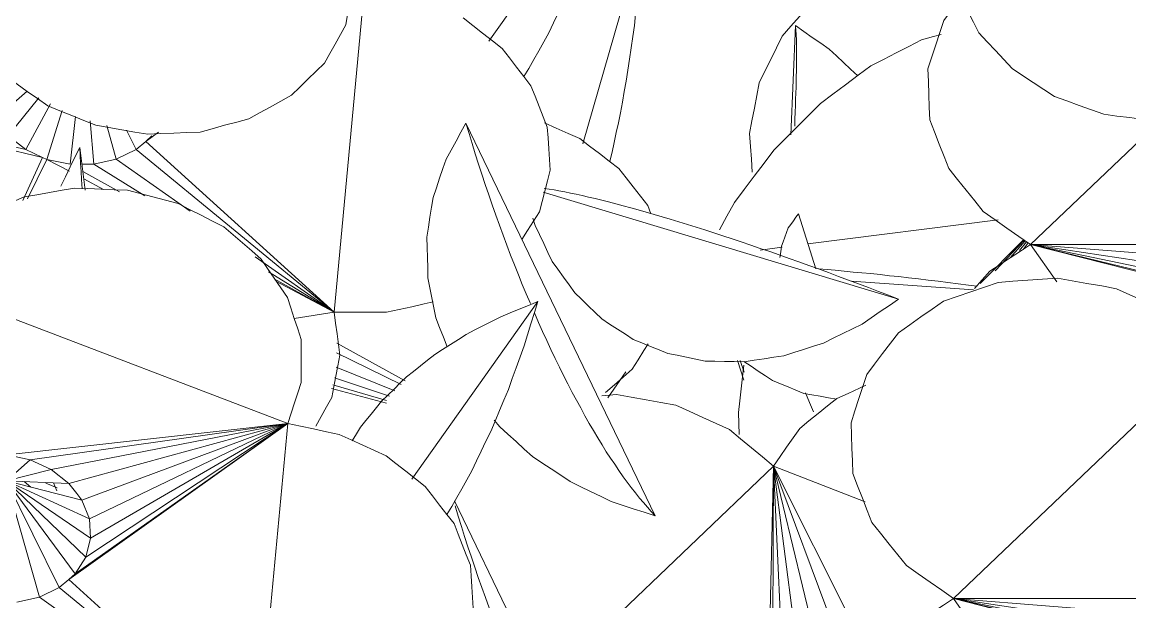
# Model space of a CAD drawing. Header units: metres. Extents: x -18.34 to -13.25, y -25.49 to -16.26.
# Drawn here: x -14.8876 to -14.7853, y -21.1071 to -21.0536 of the extents above; entities that cross this region are included whole.
import ezdxf

# ---------------------------------------------------------------- set-up
doc = ezdxf.new("R2010")
doc.units = ezdxf.units.M
doc.layers.add('Importações nas famílias', color=7, linetype='Continuous', lineweight=5)
doc.layers.add('Vegetação', color=7, linetype='Continuous', lineweight=5)

# ---------------------------------------------------------------- blocks, each defined once
blk = doc.blocks.new('Planta_pergolado_12200 - plantas pergolado_skp_Component_17-V3790-Pavimento 02 - Executivo')
at = {"layer": 'Importações nas famílias', "color": 9}
for p, q in [((-0.08692, 0.03625), (-0.08166, 0.05694)), ((-0.08671, 0.03605), (-0.08166, 0.05694)), ((-0.08613, 0.03526), (-0.08166, 0.05694)), ((-0.08516, 0.03367), (-0.08166, 0.05694)), ((-0.08166, 0.05694), (-0.08509, 0.05452)), ((-0.08352, 0.0333), (-0.08166, 0.05694)), ((-0.08167, 0.03342), (-0.08166, 0.05694)), ((-0.08166, 0.05694), (-0.07028, 0.04503)), ((-0.08466, 0.03286), (-0.08352, 0.0333)), ((-0.08352, 0.0333), (-0.08167, 0.03342)), ((-0.07917, 0.02568), (-0.08352, 0.0333)), ((-0.07351, 0.03322), (-0.08167, 0.03342)), ((-0.07987, 0.03297), (-0.08167, 0.03342)), ((-0.07903, 0.02602), (-0.08167, 0.03342)), ((-0.07826, 0.03198), (-0.07987, 0.03297)), ((-0.07987, 0.03297), (-0.07392, 0.03294)), ((-0.0788, 0.02644), (-0.07987, 0.03297)), ((-0.0784, 0.02715), (-0.07826, 0.03198)), ((-0.07826, 0.03198), (-0.07469, 0.03214)), ((-0.07694, 0.03052), (-0.07826, 0.03198)), ((-0.07932, 0.02547), (-0.08376, 0.03076)), ((-0.07729, 0.02914), (-0.07694, 0.03052)), ((-0.0761, 0.03063), (-0.07694, 0.03052)), ((-0.07939, 0.02522), (-0.08294, 0.02815)), ((-0.07945, 0.025), (-0.08219, 0.0265)), ((-0.07951, 0.0248), (-0.08215, 0.02563)), ((-0.07957, 0.02459), (-0.08093, 0.02474)), ((-0.07964, 0.02437), (-0.08219, 0.02415)), ((-0.07971, 0.02412), (-0.08219, 0.02341)), ((-0.0798, 0.0238), (-0.08219, 0.0226)), ((-0.08013, 0.02268), (-0.08262, 0.01998)), ((-0.08219, 0.02166), (-0.07993, 0.02337)), ((-0.08344, 0.0167), (-0.08055, 0.02122)), ((-0.08158, 0.01682), (-0.08076, 0.01884)), ((-0.08158, 0.01682), (-0.08344, 0.0167)), ((-0.08027, 0.01163), (-0.08344, 0.0167)), ((-0.08087, 0.01709), (-0.08158, 0.01682)), ((-0.0808, 0.01531), (-0.08158, 0.01682)), ((-0.07862, 0.00778), (-0.08412, 0.01557)), ((-0.07665, 0.00455), (-0.08441, 0.01481)), ((-0.07665, 0.00458), (-0.08439, 0.01487)), ((-0.10401, 0.00536), (-0.10334, 0.00131)), ((-0.10334, 0.00131), (-0.10149, 0.00478)), ((-0.10334, 0.00131), (-0.1014, 0.00476)), ((-0.10122, 0.00474), (-0.10334, 0.00131)), ((-0.10095, 0.00469), (-0.10334, 0.00131)), ((-0.10058, 0.00464), (-0.10334, 0.00131)), ((-0.10033, 0.0046), (-0.10334, 0.00131)), ((-0.07582, -0.00117), (-0.10334, 0.00131))]:
    blk.add_line(p, q, dxfattribs=at)
at = {"layer": 'Importações nas famílias', "color": 9, "flags": 128}
for points in [[(-0.07465, 0.0645), (-0.07352, 0.06494), (-0.07239, 0.06538), (-0.07126, 0.06582), (-0.07013, 0.06626)], [(-0.07013, 0.06626), (-0.06896, 0.0663), (-0.06779, 0.06634), (-0.06661, 0.06638), (-0.06544, 0.06642)], [(-0.06544, 0.06642), (-0.06433, 0.06606), (-0.06321, 0.0657), (-0.06209, 0.06534), (-0.06098, 0.06497)], [(-0.07861, 0.06131), (-0.07762, 0.06211), (-0.07663, 0.06291), (-0.07564, 0.06371), (-0.07465, 0.0645)], [(-0.06098, 0.06497), (-0.06001, 0.06424), (-0.05905, 0.06351)], [(-0.08571, 0.06213), (-0.08491, 0.06142), (-0.0841, 0.06071)], [(-0.0841, 0.06071), (-0.08349, 0.05976), (-0.08288, 0.05882), (-0.08227, 0.05788), (-0.08166, 0.05694)], [(-0.08166, 0.05694), (-0.0809, 0.05803), (-0.08014, 0.05913), (-0.07937, 0.06022), (-0.07861, 0.06131)], [(-0.10334, 0.00131), (-0.10437, 0.00118), (-0.1054, 0.00105), (-0.10602, 0.00097)], [(-0.10332, -0.00321), (-0.10332, -0.00232), (-0.10333, -0.00111), (-0.10334, 0.0001), (-0.10334, 0.00131)]]:
    blk.add_lwpolyline(points, dxfattribs=at)
blk = doc.blocks.new('Planta_pergolado_12200 - plantas pergolado_skp_Component_16-V3791-Pavimento 02 - Executivo')
blk.add_blockref('Planta_pergolado_12200 - plantas pergolado_skp_Component_17-V3790-Pavimento 02 - Executivo', (0, 0))
blk = doc.blocks.new('Planta_pergolado_12200 - plantas pergolado_skp_Component_17-V1909-Pavimento 02 - Executivo')
at = {"layer": 'Importações nas famílias', "color": 9}
for p, q in [((-0.04797, -0.02694), (-0.04069, -0.05566)), ((-0.04724, -0.0285), (-0.04069, -0.05566)), ((-0.04594, -0.03013), (-0.04069, -0.05566)), ((-0.04434, -0.03133), (-0.04069, -0.05566)), ((-0.04069, -0.05566), (-0.01769, -0.03159)), ((-0.04255, -0.03201), (-0.04069, -0.05566)), ((-0.04069, -0.03213), (-0.04069, -0.05566)), ((-0.04069, -0.05566), (-0.0683, -0.03615))]:
    blk.add_line(p, q, dxfattribs=at)
at = {"layer": 'Importações nas famílias', "color": 9, "flags": 128}
for points in [[(-0.01208, -0.04062), (-0.01264, -0.03938), (-0.01321, -0.03813), (-0.01377, -0.03689), (-0.01434, -0.03565)], [(-0.0111, -0.04608), (-0.01135, -0.04472), (-0.01159, -0.04335), (-0.01183, -0.04199), (-0.01208, -0.04062)], [(-0.0115, -0.05156), (-0.0114, -0.05019), (-0.0113, -0.04882), (-0.0112, -0.04745), (-0.0111, -0.04608)], [(-0.01323, -0.0566), (-0.01279, -0.05534), (-0.01236, -0.05408), (-0.01193, -0.05282), (-0.0115, -0.05156)], [(-0.04313, -0.05942), (-0.04252, -0.05848), (-0.04191, -0.05754), (-0.0413, -0.0566), (-0.04069, -0.05566)], [(-0.04069, -0.05566), (-0.03992, -0.05675), (-0.03916, -0.05784), (-0.03839, -0.05893), (-0.03763, -0.06002)], [(-0.01614, -0.06076), (-0.01542, -0.05972), (-0.01469, -0.05868), (-0.01396, -0.05764), (-0.01323, -0.0566)], [(-0.03763, -0.06002), (-0.03664, -0.06082), (-0.03565, -0.06162), (-0.03466, -0.06242), (-0.03367, -0.06322)], [(-0.02, -0.06369), (-0.01904, -0.06296), (-0.01807, -0.06222), (-0.01711, -0.06149), (-0.01614, -0.06076)], [(-0.03367, -0.06322), (-0.03254, -0.06366), (-0.03141, -0.06409), (-0.03028, -0.06453), (-0.02915, -0.06497)], [(-0.02446, -0.06513), (-0.02335, -0.06477), (-0.02223, -0.06441), (-0.02112, -0.06405), (-0.02, -0.06369)], [(-0.02915, -0.06497), (-0.02798, -0.06501), (-0.02681, -0.06505), (-0.02564, -0.06509), (-0.02446, -0.06513)]]:
    blk.add_lwpolyline(points, dxfattribs=at)
blk = doc.blocks.new('Planta_pergolado_12200 - plantas pergolado_skp_Component_16-V3803-Pavimento 02 - Executivo')
at = {"extrusion": (0, 0, -1), "zscale": -1, "rotation": 180}
blk.add_blockref('Planta_pergolado_12200 - plantas pergolado_skp_Component_17-V1909-Pavimento 02 - Executivo', (0.07365, 0.00839), dxfattribs=at)
blk = doc.blocks.new('Planta_pergolado_12200 - plantas pergolado_skp_Component_17-V3804-Pavimento 02 - Executivo')
at = {"layer": 'Importações nas famílias', "color": 9}
for p, q in [((-0.11892, 0.09829), (-0.1021, 0.08068)), ((-0.09561, 0.09654), (-0.09551, 0.09517)), ((-0.1021, 0.08068), (-0.1251, 0.08122)), ((-0.1233, 0.08077), (-0.1021, 0.08068)), ((-0.12169, 0.07978), (-0.1021, 0.08068)), ((-0.1021, 0.08068), (-0.12037, 0.07832)), ((-0.1021, 0.08068), (-0.11943, 0.07649)), ((-0.11894, 0.07441), (-0.1021, 0.08068)), ((-0.11893, 0.07223), (-0.1021, 0.08068)), ((-0.10539, 0.07222), (-0.1021, 0.08068))]:
    blk.add_line(p, q, dxfattribs=at)
at = {"layer": 'Importações nas famílias', "color": 9, "flags": 128}
for points in [[(-0.09551, 0.09517), (-0.09575, 0.09381), (-0.096, 0.09244), (-0.09624, 0.09108), (-0.09648, 0.08971)], [(-0.09648, 0.08971), (-0.09705, 0.08847), (-0.09761, 0.08722), (-0.09818, 0.08598), (-0.09874, 0.08474)], [(-0.09874, 0.08474), (-0.09958, 0.08372), (-0.10042, 0.08271), (-0.10126, 0.08169), (-0.1021, 0.08068)], [(-0.1021, 0.08068), (-0.10123, 0.08007), (-0.10036, 0.07947), (-0.0995, 0.07887), (-0.09863, 0.07826)], [(-0.09863, 0.07826), (-0.09794, 0.07741), (-0.09724, 0.07655), (-0.09655, 0.0757), (-0.09586, 0.07484)], [(-0.09586, 0.07484), (-0.09539, 0.07379), (-0.09491, 0.07274), (-0.09465, 0.07215)]]:
    blk.add_lwpolyline(points, dxfattribs=at)
blk = doc.blocks.new('Planta_pergolado_12200 - plantas pergolado_skp_Component_16-V3805-Pavimento 02 - Executivo')
blk.add_blockref('Planta_pergolado_12200 - plantas pergolado_skp_Component_17-V3804-Pavimento 02 - Executivo', (0, 0))
blk = doc.blocks.new('Planta_pergolado_12200 - plantas pergolado_skp_Component_17-V3811-Pavimento 02 - Executivo')
at = {"layer": 'Importações nas famílias', "color": 9, "flags": 128}
for points in [[(-0.0621, 0.06173), (-0.06114, 0.06222), (-0.06018, 0.06272), (-0.05922, 0.06321), (-0.05826, 0.06371)], [(-0.06541, 0.05866), (-0.06458, 0.05943), (-0.06375, 0.06019), (-0.06293, 0.06096), (-0.0621, 0.06173)], [(-0.06798, 0.05473), (-0.06734, 0.05571), (-0.0667, 0.0567), (-0.06605, 0.05768), (-0.06541, 0.05866)], [(-0.06963, 0.05019), (-0.06922, 0.05133), (-0.06881, 0.05246), (-0.06839, 0.0536), (-0.06798, 0.05473)], [(-0.07025, 0.04537), (-0.0701, 0.04657), (-0.06994, 0.04778), (-0.06979, 0.04899), (-0.06963, 0.05019)]]:
    blk.add_lwpolyline(points, dxfattribs=at)
blk = doc.blocks.new('Planta_pergolado_12200 - plantas pergolado_skp_Component_16-V3812-Pavimento 02 - Executivo')
blk.add_blockref('Planta_pergolado_12200 - plantas pergolado_skp_Component_17-V3811-Pavimento 02 - Executivo', (0, 0))
blk = doc.blocks.new('Planta_pergolado_12200 - plantas pergolado_skp_-V3839-Pavimento 02 - Executivo')
for name in ['Planta_pergolado_12200 - plantas pergolado_skp_Component_16-V3805-Pavimento 02 - Executivo', 'Planta_pergolado_12200 - plantas pergolado_skp_Component_16-V3803-Pavimento 02 - Executivo', 'Planta_pergolado_12200 - plantas pergolado_skp_Component_16-V3791-Pavimento 02 - Executivo', 'Planta_pergolado_12200 - plantas pergolado_skp_Component_16-V3812-Pavimento 02 - Executivo']:
    blk.add_blockref(name, (0, 0))
blk = doc.blocks.new('Planta_pergolado_12200 - plantas pergolado_skp_Component_12-V2105-Pavimento 02 - Executivo')
at = {"layer": 'Importações nas famílias', "color": 9}
blk.add_line((-0.08391, -0.07679), (-0.07881, -0.07836), dxfattribs=at)
at = {"layer": 'Importações nas famílias', "color": 9, "flags": 128}
for points in [[(-0.0971, -0.077), (-0.09623, -0.07737), (-0.09535, -0.07774)], [(-0.08012, -0.07934), (-0.07979, -0.07909), (-0.07947, -0.07885), (-0.07914, -0.07861), (-0.07881, -0.07836)], [(-0.08182, -0.07996), (-0.0814, -0.0798), (-0.08097, -0.07965), (-0.08055, -0.07949), (-0.08012, -0.07934)], [(-0.08286, -0.08009), (-0.08234, -0.08002), (-0.08182, -0.07996)], [(-0.09716, -0.08391), (-0.09818, -0.08388), (-0.09919, -0.08385)], [(-0.09279, -0.08342), (-0.09388, -0.08354), (-0.09498, -0.08367), (-0.09607, -0.08379), (-0.09716, -0.08391)]]:
    blk.add_lwpolyline(points, dxfattribs=at)
blk = doc.blocks.new('Planta_pergolado_12200 - plantas pergolado_skp_Component_17-V3988-Pavimento 02 - Executivo')
at = {"layer": 'Importações nas famílias', "color": 9}
for p, q in [((-0.09581, 0.09599), (-0.0934, 0.09433)), ((-0.09236, 0.084), (-0.09417, 0.08342)), ((-0.09343, 0.08339), (-0.09235, 0.08376)), ((-0.08216, 0.08191), (-0.0819, 0.07987)), ((-0.0816, 0.0775), (-0.07937, 0.05995)), ((-0.08121, 0.05759), (-0.08525, 0.06159)), ((-0.08125, 0.05753), (-0.08407, 0.06021)), ((-0.08288, 0.05883), (-0.08132, 0.05744)), ((-0.08219, 0.05796), (-0.0814, 0.05732)), ((-0.08211, 0.05762), (-0.0815, 0.05718))]:
    blk.add_line(p, q, dxfattribs=at)
at = {"layer": 'Importações nas famílias', "color": 9, "flags": 128}
for points in [[(-0.07777, 0.08429), (-0.07903, 0.08498), (-0.08029, 0.08567)], [(-0.07293, 0.08065), (-0.07414, 0.08156), (-0.07535, 0.08247), (-0.07656, 0.08338), (-0.07777, 0.08429)], [(-0.06863, 0.07635), (-0.06971, 0.07743), (-0.07078, 0.0785), (-0.07186, 0.07958), (-0.07293, 0.08065)], [(-0.06516, 0.0717), (-0.06603, 0.07287), (-0.0669, 0.07403), (-0.06777, 0.07519), (-0.06863, 0.07635)], [(-0.06275, 0.06701), (-0.06336, 0.06818), (-0.06396, 0.06936), (-0.06456, 0.07053), (-0.06516, 0.0717)], [(-0.06227, 0.0652), (-0.06246, 0.06591), (-0.06275, 0.06701)]]:
    blk.add_lwpolyline(points, dxfattribs=at)
blk = doc.blocks.new('Planta_pergolado_12200 - plantas pergolado_skp_Component_16-V3989-Pavimento 02 - Executivo')
blk.add_blockref('Planta_pergolado_12200 - plantas pergolado_skp_Component_17-V3988-Pavimento 02 - Executivo', (0, 0))
at = {"extrusion": (0, 0, -1), "zscale": -0.9999999999999998, "rotation": 180}
blk.add_blockref('Planta_pergolado_12200 - plantas pergolado_skp_Component_12-V2105-Pavimento 02 - Executivo', (0, 0), dxfattribs=at)
blk = doc.blocks.new('Planta_pergolado_12200 - plantas pergolado_skp_-V4002-Pavimento 02 - Executivo')
blk.add_blockref('Planta_pergolado_12200 - plantas pergolado_skp_Component_16-V3989-Pavimento 02 - Executivo', (0, 0))
blk = doc.blocks.new('Planta_pergolado_12200 - plantas pergolado_skp_-V4003-Pavimento 02 - Executivo')
blk.add_blockref('Planta_pergolado_12200 - plantas pergolado_skp_-V4002-Pavimento 02 - Executivo', (0, 0))
blk = doc.blocks.new('Planta_pergolado_12200 - plantas pergolado_skp_-V4061-Pavimento 02 - Executivo')
for name in ['Planta_pergolado_12200 - plantas pergolado_skp_-V3839-Pavimento 02 - Executivo', 'Planta_pergolado_12200 - plantas pergolado_skp_-V4003-Pavimento 02 - Executivo']:
    blk.add_blockref(name, (0, 0))
blk = doc.blocks.new('Planta_pergolado_12200 - plantas pergolado_skp_Component_12-V2196-Pavimento 02 - Executivo')
at = {"layer": 'Importações nas famílias', "color": 9}
for p, q in [((-0.11827, -0.10389), (-0.10532, -0.11014)), ((-0.11701, -0.10624), (-0.11611, -0.1066))]:
    blk.add_line(p, q, dxfattribs=at)
at = {"layer": 'Importações nas famílias', "color": 9, "flags": 128}
for points in [[(-0.11611, -0.1066), (-0.11518, -0.10694), (-0.11425, -0.10728), (-0.11332, -0.10762), (-0.11239, -0.10795)], [(-0.11239, -0.10795), (-0.11144, -0.10827), (-0.1105, -0.10858), (-0.10956, -0.1089), (-0.10862, -0.10921)], [(-0.10862, -0.10921), (-0.10767, -0.1095), (-0.10673, -0.10979), (-0.10578, -0.11008)], [(-0.12639, -0.11176), (-0.12723, -0.11127), (-0.12808, -0.11077), (-0.12892, -0.11028)], [(-0.1237, -0.1128), (-0.1246, -0.11245), (-0.12549, -0.11211), (-0.12639, -0.11176)]]:
    blk.add_lwpolyline(points, dxfattribs=at)
blk = doc.blocks.new('Planta_pergolado_12200 - plantas pergolado_skp_Component_12-V2197-Pavimento 02 - Executivo')
at = {"layer": 'Importações nas famílias', "color": 9}
for p, q in [((-0.08669, -0.06914), (-0.07681, -0.10194)), ((-0.07922, -0.10289), (-0.0799, -0.10269))]:
    blk.add_line(p, q, dxfattribs=at)
at = {"layer": 'Importações nas famílias', "color": 9, "flags": 128}
for points in [[(-0.089, -0.07251), (-0.08842, -0.07167), (-0.08784, -0.07083), (-0.08727, -0.06998), (-0.08669, -0.06914)], [(-0.08669, -0.06914), (-0.08634, -0.07007), (-0.08598, -0.07099), (-0.08563, -0.07192), (-0.08527, -0.07285)], [(-0.09075, -0.07607), (-0.09031, -0.07518), (-0.08987, -0.07429), (-0.08943, -0.0734), (-0.089, -0.07251)], [(-0.08527, -0.07285), (-0.08493, -0.07377), (-0.08459, -0.07469), (-0.08425, -0.07561), (-0.08391, -0.07653)], [(-0.09192, -0.07973), (-0.09163, -0.07881), (-0.09134, -0.0779), (-0.09104, -0.07699), (-0.09075, -0.07607)], [(-0.08391, -0.07653), (-0.08358, -0.07743), (-0.08326, -0.07834), (-0.08294, -0.07924), (-0.08261, -0.08015)], [(-0.09248, -0.0834), (-0.09234, -0.08248), (-0.0922, -0.08156), (-0.09206, -0.08065), (-0.09192, -0.07973)], [(-0.08261, -0.08015), (-0.08231, -0.08103), (-0.08201, -0.0819), (-0.08171, -0.08278), (-0.08141, -0.08366)], [(-0.09241, -0.087), (-0.09242, -0.0861), (-0.09244, -0.0852), (-0.09246, -0.0843), (-0.09248, -0.0834)], [(-0.08141, -0.08366), (-0.08113, -0.0845), (-0.08086, -0.08535), (-0.08058, -0.08619), (-0.08031, -0.08703)], [(-0.09171, -0.09044), (-0.09188, -0.08958), (-0.09206, -0.08872), (-0.09223, -0.08786), (-0.09241, -0.087)], [(-0.08031, -0.08703), (-0.08006, -0.08783), (-0.07981, -0.08863), (-0.07956, -0.08942), (-0.07932, -0.09022)], [(-0.09041, -0.09364), (-0.09073, -0.09284), (-0.09106, -0.09204), (-0.09138, -0.09124), (-0.09171, -0.09044)], [(-0.07932, -0.09022), (-0.0791, -0.09096), (-0.07888, -0.09171), (-0.07867, -0.09245), (-0.07845, -0.09319)], [(-0.08852, -0.09653), (-0.08899, -0.09581), (-0.08946, -0.09509), (-0.08993, -0.09436), (-0.09041, -0.09364)], [(-0.07845, -0.09319), (-0.07827, -0.09387), (-0.07808, -0.09455), (-0.0779, -0.09523), (-0.07772, -0.09591)], [(-0.07772, -0.09591), (-0.07757, -0.09652), (-0.07742, -0.09714), (-0.07728, -0.09775), (-0.07713, -0.09836)], [(-0.0861, -0.09904), (-0.08671, -0.09841), (-0.08731, -0.09779), (-0.08792, -0.09716), (-0.08852, -0.09653)], [(-0.08321, -0.10111), (-0.08393, -0.10059), (-0.08466, -0.10008), (-0.08538, -0.09956), (-0.0861, -0.09904)], [(-0.07713, -0.09836), (-0.07702, -0.09889), (-0.07691, -0.09942), (-0.0768, -0.09996), (-0.07669, -0.10049)], [(-0.0799, -0.10269), (-0.08073, -0.1023), (-0.08156, -0.1019), (-0.08238, -0.10151), (-0.08321, -0.10111)], [(-0.07669, -0.10049), (-0.07661, -0.10094), (-0.07654, -0.10139), (-0.07647, -0.10185)]]:
    blk.add_lwpolyline(points, dxfattribs=at)
blk = doc.blocks.new('Planta_pergolado_12200 - plantas pergolado_skp_Component_12-V3136-Pavimento 02 - Executivo')
at = {"layer": 'Importações nas famílias', "color": 9}
for p, q in [((-0.05075, 0.09837), (-0.06288, 0.10697)), ((-0.06613, 0.10374), (-0.06541, 0.10327))]:
    blk.add_line(p, q, dxfattribs=at)
at = {"layer": 'Importações nas famílias', "color": 9, "flags": 128}
for points in [[(-0.05807, 0.11169), (-0.0587, 0.11208), (-0.05933, 0.11247)], [(-0.05568, 0.10976), (-0.05628, 0.11025), (-0.05687, 0.11073), (-0.05747, 0.11121), (-0.05807, 0.11169)], [(-0.05344, 0.10748), (-0.054, 0.10805), (-0.05456, 0.10862), (-0.05512, 0.10919), (-0.05568, 0.10976)], [(-0.05138, 0.10486), (-0.05189, 0.10552), (-0.05241, 0.10617), (-0.05292, 0.10682), (-0.05344, 0.10748)], [(-0.04952, 0.10195), (-0.04999, 0.10267), (-0.05045, 0.1034), (-0.05091, 0.10413), (-0.05138, 0.10486)], [(-0.06541, 0.10327), (-0.06458, 0.10281), (-0.06376, 0.10235), (-0.06293, 0.1019), (-0.06211, 0.10144)], [(-0.06211, 0.10144), (-0.0612, 0.101), (-0.0603, 0.10056), (-0.05939, 0.10012), (-0.05848, 0.09969)], [(-0.0487, 0.10035), (-0.04911, 0.10115), (-0.04952, 0.10195)], [(-0.05848, 0.09969), (-0.05751, 0.09928), (-0.05655, 0.09887), (-0.05558, 0.09847), (-0.05461, 0.09806)], [(-0.05461, 0.09806), (-0.0536, 0.0977), (-0.05259, 0.09733)]]:
    blk.add_lwpolyline(points, dxfattribs=at)
blk = doc.blocks.new('Planta_pergolado_12200 - plantas pergolado_skp_Component_17-V4069-Pavimento 02 - Executivo')
at = {"layer": 'Importações nas famílias', "color": 9}
for p, q in [((-0.07361, 0.14816), (-0.06672, 0.17687)), ((-0.07289, 0.14972), (-0.06672, 0.17687)), ((-0.06751, 0.14958), (-0.07007, 0.15254)), ((-0.07289, 0.14972), (-0.07162, 0.15135)), ((-0.0681, 0.1485), (-0.07162, 0.15135)), ((-0.07758, 0.15), (-0.07361, 0.14816)), ((-0.07379, 0.14776), (-0.07745, 0.14955)), ((-0.07361, 0.14816), (-0.07289, 0.14972)), ((-0.06868, 0.14744), (-0.07289, 0.14972)), ((-0.10411, 0.14682), (-0.10369, 0.14786)), ((-0.07489, 0.14568), (-0.07379, 0.14776)), ((-0.07425, 0.14562), (-0.07379, 0.14776)), ((-0.07379, 0.14776), (-0.07361, 0.14816)), ((-0.06927, 0.14635), (-0.07379, 0.14776)), ((-0.06984, 0.14514), (-0.07425, 0.14562)), ((-0.07679, 0.14108), (-0.0749, 0.14446)), ((-0.07658, 0.14253), (-0.0756, 0.14437)), ((-0.07425, 0.14344), (-0.07425, 0.14454)), ((-0.07425, 0.14344), (-0.07715, 0.13873)), ((-0.07023, 0.14378), (-0.07425, 0.14344)), ((-0.07378, 0.14136), (-0.07425, 0.14344)), ((-0.07067, 0.14224), (-0.07378, 0.14136)), ((-0.07378, 0.14136), (-0.07857, 0.13454)), ((-0.07289, 0.13953), (-0.07378, 0.14136)), ((-0.07109, 0.14041), (-0.07289, 0.13953)), ((-0.07289, 0.13953), (-0.08791, 0.12124)), ((-0.07213, 0.13865), (-0.07289, 0.13953)), ((-0.07213, 0.13865), (-0.08791, 0.12124)), ((-0.07162, 0.13807), (-0.07213, 0.13865)), ((-0.07128, 0.13746), (-0.07213, 0.13865)), ((-0.08278, 0.12855), (-0.08791, 0.12124)), ((-0.08418, 0.1273), (-0.08791, 0.12124)), ((-0.08791, 0.12124), (-0.08481, 0.12678)), ((-0.08791, 0.12124), (-0.08504, 0.12664)), ((-0.08848, 0.12493), (-0.08791, 0.12124)), ((-0.05773, 0.11842), (-0.08791, 0.12124))]:
    blk.add_line(p, q, dxfattribs=at)
at = {"layer": 'Importações nas famílias', "color": 9, "flags": 128}
for points in [[(-0.09577, 0.12147), (-0.09665, 0.12196), (-0.09754, 0.12245), (-0.09842, 0.12294)], [(-0.09188, 0.12072), (-0.09285, 0.12091), (-0.09382, 0.1211), (-0.09479, 0.12128), (-0.09577, 0.12147)], [(-0.08791, 0.12124), (-0.0889, 0.12111), (-0.0899, 0.12098), (-0.09089, 0.12085), (-0.09188, 0.12072)], [(-0.08791, 0.1164), (-0.08791, 0.11761), (-0.08791, 0.11882), (-0.08791, 0.12003), (-0.08791, 0.12124)], [(-0.08695, 0.11211), (-0.08714, 0.11294), (-0.0874, 0.11409), (-0.08765, 0.11524), (-0.08791, 0.1164)], [(-0.06074, 0.10934), (-0.06144, 0.10844), (-0.06215, 0.10754), (-0.06285, 0.10663), (-0.06355, 0.10573)], [(-0.06355, 0.10573), (-0.06441, 0.10507), (-0.06527, 0.1044), (-0.06613, 0.10374), (-0.06699, 0.10308)], [(-0.07864, 0.1023), (-0.0795, 0.10284), (-0.08036, 0.10339), (-0.08118, 0.10391)], [(-0.0748, 0.1013), (-0.07576, 0.10155), (-0.07672, 0.1018), (-0.07768, 0.10205), (-0.07864, 0.1023)], [(-0.06699, 0.10308), (-0.06795, 0.1027), (-0.06891, 0.10232), (-0.06987, 0.10194), (-0.07083, 0.10157)], [(-0.07083, 0.10157), (-0.07182, 0.1015), (-0.07282, 0.10143), (-0.07381, 0.10137), (-0.0748, 0.1013)]]:
    blk.add_lwpolyline(points, dxfattribs=at)
blk = doc.blocks.new('Planta_pergolado_12200 - plantas pergolado_skp_Component_16-V4070-Pavimento 02 - Executivo')
for name in ['Planta_pergolado_12200 - plantas pergolado_skp_Component_17-V4069-Pavimento 02 - Executivo', 'Planta_pergolado_12200 - plantas pergolado_skp_Component_12-V3136-Pavimento 02 - Executivo']:
    blk.add_blockref(name, (0, 0))
at = {"extrusion": (0, 0, -1), "zscale": -1, "rotation": 180}
for name in ['Planta_pergolado_12200 - plantas pergolado_skp_Component_12-V2196-Pavimento 02 - Executivo', 'Planta_pergolado_12200 - plantas pergolado_skp_Component_12-V2197-Pavimento 02 - Executivo']:
    blk.add_blockref(name, (0, 0), dxfattribs=at)
blk = doc.blocks.new('Planta_pergolado_12200 - plantas pergolado_skp_Component_12-V973-Pavimento 02 - Executivo')
at = {"layer": 'Importações nas famílias', "color": 9}
for p, q in [((-0.07271, -0.14474), (-0.07664, -0.14423)), ((-0.0765, -0.1445), (-0.07565, -0.14457)), ((-0.10364, -0.14716), (-0.10438, -0.14685))]:
    blk.add_line(p, q, dxfattribs=at)
at = {"layer": 'Importações nas famílias', "color": 9, "flags": 128}
for points in [[(-0.07271, -0.14474), (-0.0736, -0.14518), (-0.07449, -0.14561), (-0.07539, -0.14604), (-0.07628, -0.14647)], [(-0.07565, -0.14457), (-0.07491, -0.14461), (-0.07418, -0.14466), (-0.07344, -0.1447), (-0.07271, -0.14474)]]:
    blk.add_lwpolyline(points, dxfattribs=at)
blk = doc.blocks.new('Planta_pergolado_12200 - plantas pergolado_skp_Component_12-V2214-Pavimento 02 - Executivo')
at = {"layer": 'Importações nas famílias', "color": 9}
for p, q in [((-0.08692, -0.10245), (-0.10331, -0.11408)), ((-0.10656, -0.11085), (-0.10584, -0.11038))]:
    blk.add_line(p, q, dxfattribs=at)
at = {"layer": 'Importações nas famílias', "color": 9, "flags": 128}
for points in [[(-0.09101, -0.10371), (-0.08999, -0.10339), (-0.08897, -0.10308), (-0.08794, -0.10276), (-0.08692, -0.10245)], [(-0.08692, -0.10245), (-0.08727, -0.1033), (-0.08762, -0.10416), (-0.08797, -0.10501), (-0.08832, -0.10586)], [(-0.09504, -0.10516), (-0.09403, -0.1048), (-0.09303, -0.10444), (-0.09202, -0.10407), (-0.09101, -0.10371)], [(-0.09891, -0.10679), (-0.09795, -0.10638), (-0.09698, -0.10598), (-0.09601, -0.10557), (-0.09504, -0.10516)], [(-0.08832, -0.10586), (-0.08873, -0.10666), (-0.08914, -0.10746), (-0.08954, -0.10825), (-0.08995, -0.10905)], [(-0.10254, -0.10854), (-0.10163, -0.1081), (-0.10073, -0.10766), (-0.09982, -0.10723), (-0.09891, -0.10679)], [(-0.10584, -0.11038), (-0.10501, -0.10992), (-0.10419, -0.10946), (-0.10337, -0.109), (-0.10254, -0.10854)], [(-0.08995, -0.10905), (-0.09042, -0.10978), (-0.09088, -0.11051), (-0.09135, -0.11124), (-0.09181, -0.11196)], [(-0.09181, -0.11196), (-0.09233, -0.11262), (-0.09284, -0.11327), (-0.09336, -0.11393), (-0.09387, -0.11458)], [(-0.09387, -0.11458), (-0.09443, -0.11515), (-0.09499, -0.11572), (-0.09555, -0.11629), (-0.09611, -0.11687)], [(-0.09611, -0.11687), (-0.09671, -0.11735), (-0.09731, -0.11783), (-0.0979, -0.11831), (-0.0985, -0.1188)], [(-0.0985, -0.1188), (-0.09913, -0.11918), (-0.09976, -0.11957)]]:
    blk.add_lwpolyline(points, dxfattribs=at)
blk = doc.blocks.new('Planta_pergolado_12200 - plantas pergolado_skp_Component_17-V4080-Pavimento 02 - Executivo')
at = {"layer": 'Importações nas famílias', "color": 9}
for p, q in [((-0.09816, 0.12552), (-0.08506, 0.15991)), ((-0.10346, 0.1515), (-0.11422, 0.14846)), ((-0.10346, 0.1515), (-0.11332, 0.14663)), ((-0.11205, 0.14517), (-0.10346, 0.1515)), ((-0.10346, 0.1515), (-0.1105, 0.14418)), ((-0.10877, 0.14373), (-0.10346, 0.1515)), ((-0.10698, 0.14385), (-0.10346, 0.1515)), ((-0.10346, 0.1515), (-0.10525, 0.14453)), ((-0.1037, 0.14573), (-0.10346, 0.1515)), ((-0.10346, 0.1515), (-0.10243, 0.14736)), ((-0.10346, 0.1515), (-0.10153, 0.14931)), ((-0.10107, 0.15145), (-0.10153, 0.14931)), ((-0.10107, 0.15145), (-0.09816, 0.12552)), ((-0.11422, 0.14846), (-0.11468, 0.15054)), ((-0.11422, 0.14846), (-0.12834, 0.12834)), ((-0.11332, 0.14663), (-0.11422, 0.14846)), ((-0.10153, 0.14931), (-0.10243, 0.14736)), ((-0.09816, 0.12552), (-0.10153, 0.14931)), ((-0.10243, 0.14736), (-0.1037, 0.14573)), ((-0.09816, 0.12552), (-0.10243, 0.14736)), ((-0.11332, 0.14663), (-0.12834, 0.12834)), ((-0.11256, 0.14575), (-0.11332, 0.14663)), ((-0.11256, 0.14575), (-0.12834, 0.12834)), ((-0.11205, 0.14517), (-0.11256, 0.14575)), ((-0.09816, 0.12552), (-0.11256, 0.14575)), ((-0.1037, 0.14573), (-0.10463, 0.14501)), ((-0.09816, 0.12552), (-0.1037, 0.14573)), ((-0.1105, 0.14418), (-0.11205, 0.14517)), ((-0.09816, 0.12552), (-0.11205, 0.14517)), ((-0.10525, 0.14453), (-0.10698, 0.14385)), ((-0.10463, 0.14501), (-0.10525, 0.14453)), ((-0.09816, 0.12552), (-0.10525, 0.14453)), ((-0.10877, 0.14373), (-0.1105, 0.14418)), ((-0.09816, 0.12552), (-0.1105, 0.14418)), ((-0.10698, 0.14385), (-0.10877, 0.14373)), ((-0.09816, 0.12552), (-0.10877, 0.14373)), ((-0.09816, 0.12552), (-0.10698, 0.14385)), ((-0.09816, 0.12552), (-0.12834, 0.12834))]:
    blk.add_line(p, q, dxfattribs=at)
at = {"layer": 'Importações nas famílias', "color": 9, "flags": 128}
for points in [[(-0.07907, 0.15407), (-0.07862, 0.15302), (-0.07817, 0.15197), (-0.07772, 0.15092), (-0.07726, 0.14987)], [(-0.07726, 0.14987), (-0.07706, 0.1487), (-0.07685, 0.14753), (-0.07664, 0.14636), (-0.07644, 0.14519)], [(-0.07644, 0.14519), (-0.07649, 0.14398), (-0.07654, 0.14276), (-0.07659, 0.14155), (-0.07664, 0.14034)], [(-0.07664, 0.14034), (-0.07695, 0.13917), (-0.07726, 0.13799), (-0.07756, 0.13682), (-0.07787, 0.13565)], [(-0.07787, 0.13565), (-0.07841, 0.1346), (-0.07895, 0.13354), (-0.07949, 0.13249), (-0.08003, 0.13144)], [(-0.08003, 0.13144), (-0.08077, 0.13058), (-0.08151, 0.12972), (-0.08225, 0.12886), (-0.08299, 0.128)], [(-0.08299, 0.128), (-0.08387, 0.12739), (-0.08476, 0.12678), (-0.08564, 0.12617), (-0.08653, 0.12556)], [(-0.09816, 0.12552), (-0.09842, 0.12434), (-0.09867, 0.12315), (-0.09893, 0.12196), (-0.09919, 0.12078)], [(-0.09438, 0.12428), (-0.09533, 0.12459), (-0.09627, 0.1249), (-0.09722, 0.12521), (-0.09816, 0.12552)], [(-0.08653, 0.12556), (-0.0875, 0.12524), (-0.08847, 0.12493), (-0.08944, 0.12461), (-0.09041, 0.12429)], [(-0.09041, 0.12429), (-0.0914, 0.12429), (-0.0924, 0.12429), (-0.09339, 0.12428), (-0.09438, 0.12428)], [(-0.09919, 0.12078), (-0.09968, 0.11969), (-0.10018, 0.11861), (-0.10068, 0.11753), (-0.10117, 0.11645)], [(-0.10117, 0.11645), (-0.10188, 0.11554), (-0.10258, 0.11464), (-0.10328, 0.11374), (-0.10398, 0.11283)], [(-0.10398, 0.11283), (-0.10484, 0.11217), (-0.1057, 0.11151), (-0.10656, 0.11084), (-0.10742, 0.11018)], [(-0.10742, 0.11018), (-0.10838, 0.1098), (-0.10934, 0.10942), (-0.1103, 0.10905), (-0.11126, 0.10867)], [(-0.11126, 0.10867), (-0.11225, 0.1086), (-0.11325, 0.10853), (-0.11424, 0.10847), (-0.11523, 0.1084)]]:
    blk.add_lwpolyline(points, dxfattribs=at)
blk = doc.blocks.new('Planta_pergolado_12200 - plantas pergolado_skp_Component_16-V4081-Pavimento 02 - Executivo')
blk.add_blockref('Planta_pergolado_12200 - plantas pergolado_skp_Component_17-V4080-Pavimento 02 - Executivo', (0, 0))
at = {"extrusion": (0, 0, -1), "zscale": -1, "rotation": 180}
for name in ['Planta_pergolado_12200 - plantas pergolado_skp_Component_12-V973-Pavimento 02 - Executivo', 'Planta_pergolado_12200 - plantas pergolado_skp_Component_12-V2214-Pavimento 02 - Executivo']:
    blk.add_blockref(name, (0, 0), dxfattribs=at)
blk = doc.blocks.new('Planta_pergolado_12200 - plantas pergolado_skp_Component_12-V2222-Pavimento 02 - Executivo')
at = {"layer": 'Importações nas famílias', "color": 9}
for p, q in [((-0.1067, -0.0916), (-0.07045, -0.10908)), ((-0.08885, -0.10239), (-0.08797, -0.10276)), ((-0.09786, -0.10646), (-0.09847, -0.10596))]:
    blk.add_line(p, q, dxfattribs=at)
at = {"layer": 'Importações nas famílias', "color": 9, "flags": 128}
for points in [[(-0.10538, -0.09566), (-0.10571, -0.09465), (-0.10604, -0.09363), (-0.10637, -0.09262), (-0.1067, -0.0916)], [(-0.1067, -0.0916), (-0.1063, -0.09197), (-0.10589, -0.09233), (-0.10548, -0.09269), (-0.10507, -0.09306)], [(-0.10507, -0.09306), (-0.10458, -0.09343), (-0.10409, -0.09381), (-0.10359, -0.09419), (-0.1031, -0.09457)], [(-0.1031, -0.09457), (-0.10252, -0.09495), (-0.10194, -0.09534), (-0.10137, -0.09573), (-0.10079, -0.09612)], [(-0.10353, -0.09947), (-0.10399, -0.09852), (-0.10445, -0.09757), (-0.10491, -0.09661), (-0.10538, -0.09566)], [(-0.10079, -0.09612), (-0.10014, -0.09651), (-0.09949, -0.09691), (-0.09883, -0.0973), (-0.09818, -0.09769)], [(-0.09818, -0.09769), (-0.09746, -0.09809), (-0.09674, -0.09848), (-0.09602, -0.09888), (-0.0953, -0.09928)], [(-0.10121, -0.10293), (-0.10179, -0.10206), (-0.10237, -0.1012), (-0.10295, -0.10033), (-0.10353, -0.09947)], [(-0.0953, -0.09928), (-0.09452, -0.09967), (-0.09374, -0.10006), (-0.09296, -0.10045), (-0.09218, -0.10085)], [(-0.09218, -0.10085), (-0.09135, -0.10123), (-0.09051, -0.10162), (-0.08968, -0.102), (-0.08885, -0.10239)], [(-0.09847, -0.10596), (-0.09916, -0.1052), (-0.09984, -0.10444), (-0.10053, -0.10369), (-0.10121, -0.10293)], [(-0.0871, -0.10313), (-0.08622, -0.10351), (-0.08535, -0.10388)], [(-0.08535, -0.10388), (-0.08444, -0.10424), (-0.08353, -0.1046), (-0.08263, -0.10496), (-0.08172, -0.10531)], [(-0.08172, -0.10531), (-0.08079, -0.10565), (-0.07986, -0.10599), (-0.07893, -0.10633), (-0.078, -0.10667)], [(-0.078, -0.10667), (-0.07706, -0.10698), (-0.07611, -0.1073), (-0.07517, -0.10761), (-0.07423, -0.10793)], [(-0.07423, -0.10793), (-0.07328, -0.10822), (-0.07234, -0.1085), (-0.0714, -0.10879), (-0.07045, -0.10908)], [(-0.07045, -0.10908), (-0.07128, -0.10954), (-0.07211, -0.10999), (-0.07294, -0.11045), (-0.07377, -0.1109)], [(-0.08842, -0.11185), (-0.08932, -0.11151), (-0.09021, -0.11116), (-0.09111, -0.11082)], [(-0.07377, -0.1109), (-0.07465, -0.11121), (-0.07554, -0.11151), (-0.07642, -0.11181), (-0.07731, -0.11211)], [(-0.08472, -0.11259), (-0.08564, -0.11241), (-0.08657, -0.11222), (-0.08749, -0.11204), (-0.08842, -0.11185)], [(-0.07731, -0.11211), (-0.07822, -0.11225), (-0.07914, -0.1124), (-0.08006, -0.11254), (-0.08098, -0.11268)], [(-0.08098, -0.11268), (-0.08192, -0.11266), (-0.08285, -0.11264), (-0.08379, -0.11261), (-0.08472, -0.11259)]]:
    blk.add_lwpolyline(points, dxfattribs=at)
blk = doc.blocks.new('Planta_pergolado_12200 - plantas pergolado_skp_Component_17-V2223-Pavimento 02 - Executivo')
at = {"layer": 'Importações nas famílias', "color": 9, "flags": 128}
for points in [[(-0.05749, -0.11944), (-0.05846, -0.11962), (-0.05944, -0.11981), (-0.06041, -0.12), (-0.06138, -0.12018)], [(-0.06138, -0.12018), (-0.06226, -0.12067), (-0.06315, -0.12116), (-0.06403, -0.12165), (-0.06492, -0.12214)], [(-0.06492, -0.12214), (-0.06566, -0.12291), (-0.0664, -0.12367), (-0.06714, -0.12443), (-0.06787, -0.12519)], [(-0.06787, -0.12519), (-0.06841, -0.12617), (-0.06896, -0.12715), (-0.0695, -0.12813), (-0.07004, -0.12911)], [(-0.07004, -0.12911), (-0.07035, -0.13024), (-0.07065, -0.13137), (-0.07096, -0.1325), (-0.07127, -0.13363)], [(-0.07127, -0.13363), (-0.07132, -0.13484), (-0.07137, -0.13604), (-0.07142, -0.13725), (-0.07148, -0.13846)], [(-0.07148, -0.13846), (-0.07127, -0.13965), (-0.07106, -0.14085), (-0.07086, -0.14205), (-0.07065, -0.14325)], [(-0.07065, -0.14325), (-0.0702, -0.14436), (-0.06975, -0.14547), (-0.0693, -0.14658), (-0.06885, -0.14769)], [(-0.06885, -0.14769), (-0.06818, -0.14863), (-0.06752, -0.14958), (-0.06685, -0.15052), (-0.06619, -0.15147)]]:
    blk.add_lwpolyline(points, dxfattribs=at)
blk = doc.blocks.new('Planta_pergolado_12200 - plantas pergolado_skp_Component_16-V4087-Pavimento 02 - Executivo')
at = {"extrusion": (0, 0, -1), "zscale": -1, "rotation": 180}
for name in ['Planta_pergolado_12200 - plantas pergolado_skp_Component_17-V2223-Pavimento 02 - Executivo', 'Planta_pergolado_12200 - plantas pergolado_skp_Component_12-V2222-Pavimento 02 - Executivo']:
    blk.add_blockref(name, (0, 0), dxfattribs=at)
blk = doc.blocks.new('Planta_pergolado_12200 - plantas pergolado_skp_Component_12-V2228-Pavimento 02 - Executivo')
at = {"layer": 'Importações nas famílias', "color": 9}
blk.add_line((-0.08583, -0.06221), (-0.08504, -0.07348), dxfattribs=at)
at = {"layer": 'Importações nas famílias', "color": 9, "flags": 128}
for points in [[(-0.08551, -0.06189), (-0.0854, -0.06268), (-0.08528, -0.06363), (-0.08515, -0.06458)], [(-0.08515, -0.06458), (-0.08504, -0.06549), (-0.08493, -0.0664), (-0.08483, -0.06731), (-0.08472, -0.06823)], [(-0.08472, -0.06823), (-0.08462, -0.0691), (-0.08453, -0.06997), (-0.08443, -0.07084), (-0.08434, -0.07171)], [(-0.08434, -0.07171), (-0.08426, -0.07252), (-0.08419, -0.07334), (-0.08411, -0.07416), (-0.08403, -0.07498)], [(-0.09539, -0.07789), (-0.09553, -0.07713), (-0.09566, -0.07637), (-0.0958, -0.0756), (-0.09593, -0.07484)], [(-0.08403, -0.07498), (-0.08397, -0.07573), (-0.08391, -0.07649)], [(-0.09422, -0.08077), (-0.09451, -0.08005), (-0.0948, -0.07933), (-0.0951, -0.07861), (-0.09539, -0.07789)], [(-0.09244, -0.08341), (-0.09288, -0.08275), (-0.09333, -0.08209), (-0.09377, -0.08143), (-0.09422, -0.08077)]]:
    blk.add_lwpolyline(points, dxfattribs=at)
blk = doc.blocks.new('Planta_pergolado_12200 - plantas pergolado_skp_Component_12-V2229-Pavimento 02 - Executivo')
at = {"layer": 'Importações nas famílias', "color": 9}
for p, q in [((-0.05717, -0.09306), (-0.05611, -0.09297)), ((-0.05529, -0.09339), (-0.07237, -0.09828)), ((-0.05451, -0.09481), (-0.05504, -0.09551)), ((-0.07395, -0.09579), (-0.07314, -0.09558)), ((-0.05983, -0.10014), (-0.06049, -0.10059))]:
    blk.add_line(p, q, dxfattribs=at)
at = {"layer": 'Importações nas famílias', "color": 9, "flags": 128}
for points in [[(-0.06143, -0.09353), (-0.06037, -0.09341), (-0.0593, -0.0933), (-0.05824, -0.09318), (-0.05717, -0.09306)], [(-0.06557, -0.09412), (-0.06454, -0.09397), (-0.0635, -0.09383), (-0.06246, -0.09368), (-0.06143, -0.09353)], [(-0.07314, -0.09558), (-0.07223, -0.09539), (-0.07132, -0.0952), (-0.07041, -0.095), (-0.06951, -0.09481)], [(-0.06951, -0.09481), (-0.06852, -0.09464), (-0.06754, -0.09446), (-0.06656, -0.09429), (-0.06557, -0.09412)], [(-0.05504, -0.09551), (-0.05562, -0.09613), (-0.0562, -0.09675), (-0.05678, -0.09737), (-0.05736, -0.098)], [(-0.05736, -0.098), (-0.05798, -0.09853), (-0.0586, -0.09907), (-0.05922, -0.09961), (-0.05983, -0.10014)]]:
    blk.add_lwpolyline(points, dxfattribs=at)
blk = doc.blocks.new('Planta_pergolado_12200 - plantas pergolado_skp_Component_17-V4090-Pavimento 02 - Executivo')
at = {"layer": 'Importações nas famílias', "color": 9}
for p, q in [((-0.10353, 0.14988), (-0.10404, 0.14924)), ((-0.0963, 0.11641), (-0.09493, 0.1215)), ((-0.09605, 0.1164), (-0.0946, 0.12138)), ((-0.09395, 0.12123), (-0.09566, 0.11615)), ((-0.09297, 0.12107), (-0.09516, 0.11564)), ((-0.09164, 0.12103), (-0.09458, 0.11505)), ((-0.09075, 0.12101), (-0.09423, 0.11469)), ((-0.05771, 0.11622), (-0.05833, 0.11579)), ((-0.07805, 0.0923), (-0.07882, 0.092))]:
    blk.add_line(p, q, dxfattribs=at)
at = {"layer": 'Importações nas famílias', "color": 9, "flags": 128}
for points in [[(-0.05625, 0.11794), (-0.05698, 0.11708), (-0.05771, 0.11622)], [(-0.07043, 0.10182), (-0.07092, 0.10074), (-0.0714, 0.09965), (-0.07188, 0.09857)], [(-0.07188, 0.09857), (-0.07257, 0.09767), (-0.07326, 0.09676), (-0.07395, 0.09586), (-0.07464, 0.09495)], [(-0.09317, 0.09374), (-0.09389, 0.09455), (-0.0946, 0.09536), (-0.09532, 0.09618)], [(-0.07464, 0.09495), (-0.07549, 0.09429), (-0.07634, 0.09363), (-0.0772, 0.09297), (-0.07805, 0.0923)], [(-0.09082, 0.09225), (-0.09144, 0.09264), (-0.0923, 0.09319), (-0.09317, 0.09374)]]:
    blk.add_lwpolyline(points, dxfattribs=at)
blk = doc.blocks.new('Planta_pergolado_12200 - plantas pergolado_skp_Component_16-V4091-Pavimento 02 - Executivo')
blk.add_blockref('Planta_pergolado_12200 - plantas pergolado_skp_Component_17-V4090-Pavimento 02 - Executivo', (0, 0))
at = {"extrusion": (0, 0, -1), "zscale": -1, "rotation": 180}
for name in ['Planta_pergolado_12200 - plantas pergolado_skp_Component_12-V2229-Pavimento 02 - Executivo', 'Planta_pergolado_12200 - plantas pergolado_skp_Component_12-V2228-Pavimento 02 - Executivo']:
    blk.add_blockref(name, (0, 0), dxfattribs=at)
blk = doc.blocks.new('Planta_pergolado_12200 - plantas pergolado_skp_-V4107-Pavimento 02 - Executivo')
for name in ['Planta_pergolado_12200 - plantas pergolado_skp_Component_16-V4081-Pavimento 02 - Executivo', 'Planta_pergolado_12200 - plantas pergolado_skp_Component_16-V4070-Pavimento 02 - Executivo', 'Planta_pergolado_12200 - plantas pergolado_skp_Component_16-V4087-Pavimento 02 - Executivo', 'Planta_pergolado_12200 - plantas pergolado_skp_Component_16-V4091-Pavimento 02 - Executivo']:
    blk.add_blockref(name, (0, 0))
blk = doc.blocks.new('Planta_pergolado_12200 - plantas pergolado_skp_Component_12-V2251-Pavimento 02 - Executivo')
at = {"layer": 'Importações nas famílias', "color": 9}
blk.add_line((-0.06144, -0.07866), (-0.07154, -0.07907), dxfattribs=at)
at = {"layer": 'Importações nas famílias', "color": 9, "flags": 128}
for points in [[(-0.06608, -0.07291), (-0.06547, -0.07356), (-0.06485, -0.07422), (-0.06424, -0.07488), (-0.06362, -0.07554)], [(-0.06362, -0.07554), (-0.06308, -0.07632), (-0.06253, -0.0771), (-0.06199, -0.07788), (-0.06144, -0.07866)], [(-0.06881, -0.07865), (-0.06945, -0.07868), (-0.07009, -0.0787), (-0.07073, -0.07872)], [(-0.06658, -0.07859), (-0.06714, -0.0786), (-0.06769, -0.07862), (-0.06825, -0.07864), (-0.06881, -0.07865)], [(-0.06471, -0.07856), (-0.06518, -0.07856), (-0.06565, -0.07857), (-0.06611, -0.07858), (-0.06658, -0.07859)], [(-0.06322, -0.07856), (-0.0636, -0.07856), (-0.06397, -0.07856), (-0.06434, -0.07856), (-0.06471, -0.07856)], [(-0.06213, -0.07859), (-0.0624, -0.07858), (-0.06268, -0.07857), (-0.06295, -0.07857), (-0.06322, -0.07856)], [(-0.06144, -0.07866), (-0.06161, -0.07864), (-0.06178, -0.07862), (-0.06196, -0.07861), (-0.06213, -0.07859)]]:
    blk.add_lwpolyline(points, dxfattribs=at)
blk = doc.blocks.new('Planta_pergolado_12200 - plantas pergolado_skp_Component_16-V4109-Pavimento 02 - Executivo')
at = {"extrusion": (0, 0, -1), "zscale": -1, "rotation": 180}
blk.add_blockref('Planta_pergolado_12200 - plantas pergolado_skp_Component_12-V2251-Pavimento 02 - Executivo', (0, 0), dxfattribs=at)
blk = doc.blocks.new('Planta_pergolado_12200 - plantas pergolado_skp_Component_12-V4125-Pavimento 02 - Executivo')
at = {"layer": 'Importações nas famílias', "color": 9}
for p, q in [((-0.05008, 0.1063), (-0.05166, 0.10511)), ((-0.05843, 0.09977), (-0.05904, 0.09934)), ((-0.05469, 0.09514), (-0.05407, 0.09521))]:
    blk.add_line(p, q, dxfattribs=at)
at = {"layer": 'Importações nas famílias', "color": 9, "flags": 128}
for points in [[(-0.04986, 0.10597), (-0.0506, 0.10542), (-0.0514, 0.10483)], [(-0.04253, 0.09855), (-0.04195, 0.09892), (-0.04105, 0.0995), (-0.04014, 0.10007)]]:
    blk.add_lwpolyline(points, dxfattribs=at)
blk = doc.blocks.new('Planta_pergolado_12200 - plantas pergolado_skp_Component_17-V2269-Pavimento 02 - Executivo')
at = {"layer": 'Importações nas famílias', "color": 9, "flags": 128}
for points in [[(-0.05451, -0.06809), (-0.05442, -0.06687), (-0.05433, -0.06566), (-0.05423, -0.06445)], [(-0.0561, -0.07268), (-0.0557, -0.07153), (-0.05531, -0.07038), (-0.05491, -0.06923), (-0.05451, -0.06809)], [(-0.0588, -0.0767), (-0.05812, -0.0757), (-0.05745, -0.07469), (-0.05678, -0.07369), (-0.0561, -0.07268)], [(-0.06242, -0.07988), (-0.06151, -0.07909), (-0.06061, -0.07829), (-0.0597, -0.0775), (-0.0588, -0.0767)], [(-0.06672, -0.082), (-0.06564, -0.08147), (-0.06457, -0.08094), (-0.06349, -0.08041), (-0.06242, -0.07988)], [(-0.07496, -0.08264), (-0.07377, -0.08273), (-0.07259, -0.08281), (-0.0714, -0.0829)], [(-0.0714, -0.0829), (-0.07023, -0.08268), (-0.06906, -0.08245), (-0.06789, -0.08222), (-0.06672, -0.082)]]:
    blk.add_lwpolyline(points, dxfattribs=at)
blk = doc.blocks.new('Planta_pergolado_12200 - plantas pergolado_skp_Component_16-V4126-Pavimento 02 - Executivo')
blk.add_blockref('Planta_pergolado_12200 - plantas pergolado_skp_Component_12-V4125-Pavimento 02 - Executivo', (0, 0))
at = {"extrusion": (0, 0, -1), "zscale": -1, "rotation": 180}
blk.add_blockref('Planta_pergolado_12200 - plantas pergolado_skp_Component_17-V2269-Pavimento 02 - Executivo', (0, 0), dxfattribs=at)
blk = doc.blocks.new('Planta_pergolado_12200 - plantas pergolado_skp_-V4144-Pavimento 02 - Executivo')
for name in ['Planta_pergolado_12200 - plantas pergolado_skp_Component_16-V4126-Pavimento 02 - Executivo', 'Planta_pergolado_12200 - plantas pergolado_skp_Component_16-V4109-Pavimento 02 - Executivo']:
    blk.add_blockref(name, (0, 0))
blk = doc.blocks.new('Planta_pergolado_12200 - plantas pergolado_skp_-V4293-Pavimento 02 - Executivo')
for name in ['Planta_pergolado_12200 - plantas pergolado_skp_-V4107-Pavimento 02 - Executivo', 'Planta_pergolado_12200 - plantas pergolado_skp_-V4144-Pavimento 02 - Executivo']:
    blk.add_blockref(name, (0, 0))
blk = doc.blocks.new('Planta_pergolado_12200 - Planta_pergolado_12200-V4294-Pavimento 02 - Executivo')
for name in ['Planta_pergolado_12200 - plantas pergolado_skp_-V4293-Pavimento 02 - Executivo', 'Planta_pergolado_12200 - plantas pergolado_skp_-V4061-Pavimento 02 - Executivo']:
    blk.add_blockref(name, (0, 0))

msp = doc.modelspace()

# ---------------------------------------------------------------- block references
at = {"layer": 'Vegetação', "color": 9, "rotation": 89.99999999999997}
msp.add_blockref('Planta_pergolado_12200 - Planta_pergolado_12200-V4294-Pavimento 02 - Executivo', (-14.73752, -20.99245), dxfattribs=at)

doc.saveas('drawing.dxf')
